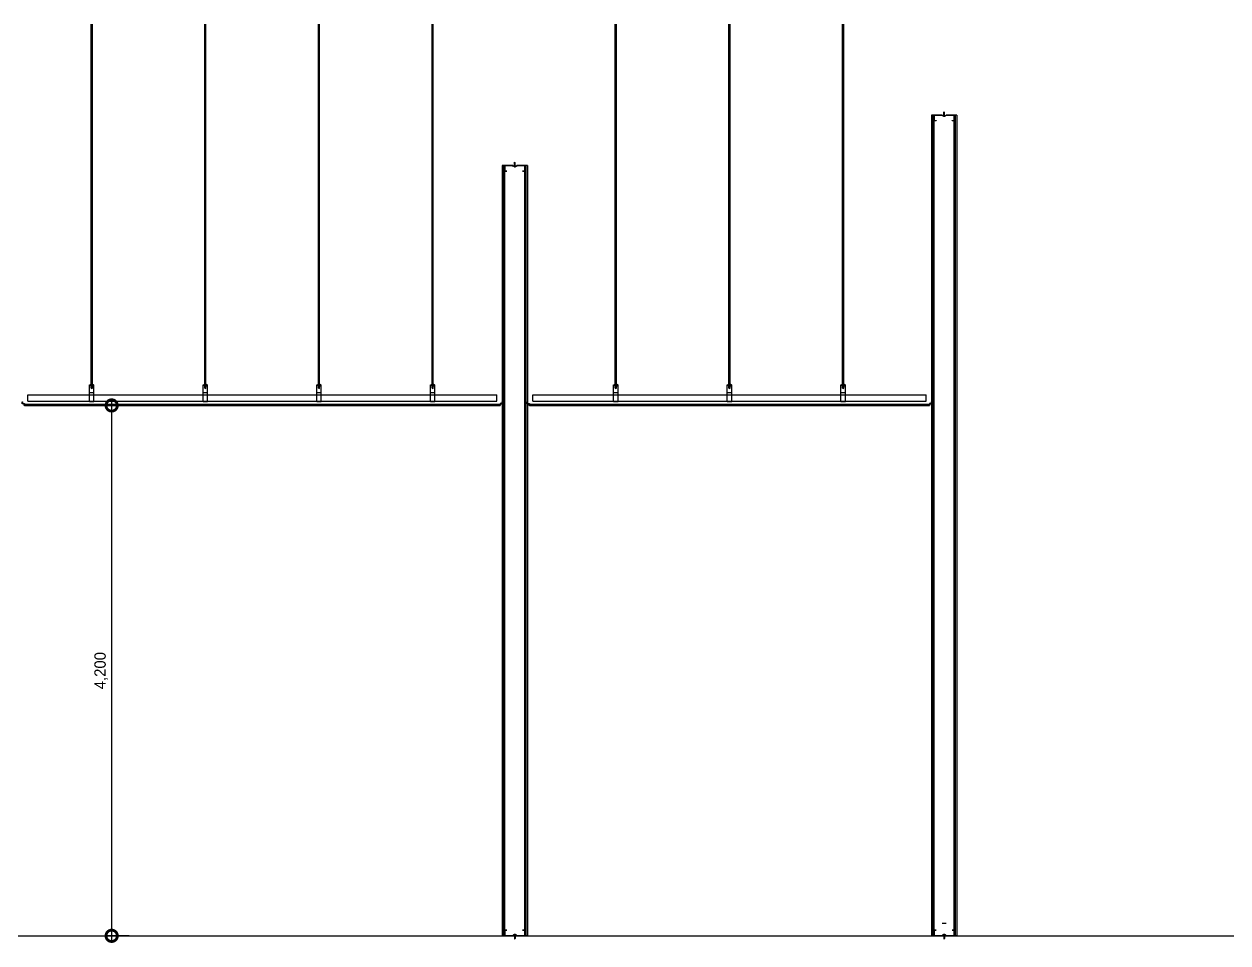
# Model space of a CAD drawing. Header units: millimetres. Extents: x 19868 to 801382, y -4805 to 85279.
# Drawn here: x 765502 to 775035, y 52623 to 59899 of the extents above; entities that cross this region are included whole.
import ezdxf

# ---------------------------------------------------------------- set-up
doc = ezdxf.new("R2010")
doc.units = ezdxf.units.MM
doc.header["$LTSCALE"] = 250
doc.layers.get('Defpoints').update_dxf_attribs({"color": 151})
for name, color, linetype in [('8입면선', 8, 'Continuous'), ('A-CEIL', 8, 'Continuous'), ('A-CEIL_EL', 8, 'Continuous'), ('A-FIN', 6, 'Continuous'), ('A-WALL-D', 7, 'Continuous'), ('GAGAM-DT', 7, 'Continuous'), ('ISL', 251, 'Continuous'), ('MO-S', 3, 'Continuous'), ('입면', 7, 'Continuous')]:
    doc.layers.add(name, color=color, linetype=linetype)
doc.layers.add('CK', color=221, linetype='Continuous', plot=False)
doc.styles.add('Gdim', font='')
doc.styles.get('Gdim').set_extended_font_data('Dotum')
doc.dimstyles.new('Gdim50', dxfattribs={"dimscale": 30, "dimtxt": 3, "dimasz": 6, "dimexe": 1.5, "dimexo": 2, "dimgap": 1, "dimtad": 1, "dimdec": 0, "dimzin": 0, "dimdsep": 46, "dimlunit": 6, "dimtxsty": 'Gdim', "dimblk": 'DOTSMALL', "dimcen": 1.5, "dimdle": 1.5, "dimclrd": 256, "dimclre": 256, "dimclrt": 256, "dimazin": 0, "dimtfac": 1, "dimtdec": 0, "dimtix": 1, "dimtmove": 2, "dimatfit": 3, "dimldrblk": 'DOTSMALL', "dimfxl": 1.5, "dimtolj": 1, "dimtzin": 0, "dimlwd": -1, "dimlwe": -1, "dimarcsym": 1})

# ---------------------------------------------------------------- blocks, each defined once
blk = doc.blocks.new('*U113')
at = {"layer": '8입면선', "color": 8}
for p, q in [((3316397.6, 472011.4), (3316397.6, 478111.4)), ((3316577.6, 472011.4), (3316577.6, 478111.4))]:
    blk.add_line(p, q, dxfattribs=at)
at = {"layer": 'A-WALL-D'}
for p, q in [((3316387.6, 478111.4), (3316387.6, 472011.4)), ((3316407.6, 478111.4), (3316387.6, 478111.4)), ((3316407.6, 472021.4), (3316407.6, 478111.4)), ((3316567.6, 472021.4), (3316567.6, 478111.4)), ((3316587.6, 478111.4), (3316567.6, 478111.4)), ((3316587.6, 478111.4), (3316587.6, 472011.4)), ((3316407.6, 472011.4), (3316387.6, 472011.4)), ((3316587.6, 472011.4), (3316567.6, 472011.4))]:
    blk.add_line(p, q, dxfattribs=at)
at = {"layer": 'CK', "linetype": 'Continuous'}
blk.add_line((3316472.9, 472011.4), (3316502.3, 472011.4), dxfattribs=at)
at = {"layer": 'GAGAM-DT', "color": 8}
for p, q in [((3316492.7, 478105.6), (3316482.8, 478105.6)), ((3316482.8, 478105.6), (3316482.8, 478102.1)), ((3316491.2, 478100.6), (3316484.3, 478100.6)), ((3316485.3, 478105.6), (3316485.3, 478137)), ((3316490.3, 478131.5), (3316485.3, 478137)), ((3316485.3, 478105.6), (3316485.3, 478100.6)), ((3316490.3, 478105.6), (3316490.3, 478131.5)), ((3316490.3, 478105.6), (3316490.3, 478100.6)), ((3316492.7, 478105.6), (3316492.7, 478102.1)), ((3316482.8, 472017.2), (3316482.8, 472020.7)), ((3316492.7, 472017.2), (3316482.8, 472017.2)), ((3316491.2, 472022.2), (3316484.3, 472022.2)), ((3316485.3, 472017.2), (3316485.3, 472022.2)), ((3316485.3, 472017.2), (3316485.3, 471985.8)), ((3316490.3, 471991.3), (3316485.3, 471985.8)), ((3316490.3, 472017.2), (3316490.3, 472022.2)), ((3316490.3, 472017.2), (3316490.3, 471991.3)), ((3316492.7, 472017.2), (3316492.7, 472020.7))]:
    blk.add_line(p, q, dxfattribs=at)
for centre, start, end in [((3316484.3, 478102.1), 180, 270), ((3316491.2, 478102.1), 270, 0), ((3316484.3, 472020.7), 90, 180), ((3316491.2, 472020.7), 0, 90)]:
    blk.add_arc(centre, 1.51, start, end, dxfattribs=at)
at = {"layer": '입면', "color": 6}
for p, q in [((3316407.6, 478066.4), (3316407.6, 478111.4)), ((3316407.6, 478111.4), (3316472.9, 478111.4)), ((3316472.4, 478110.2), (3316408.8, 478110.2)), ((3316408.8, 478110.2), (3316408.8, 478067.6)), ((3316477.4, 478104.4), (3316472.4, 478110.2)), ((3316472.9, 478111.4), (3316477.9, 478105.6)), ((3316497.8, 478104.4), (3316477.4, 478104.4)), ((3316477.9, 478105.6), (3316497.3, 478105.6)), ((3316497.3, 478105.6), (3316502.3, 478111.4)), ((3316502.8, 478110.2), (3316497.8, 478104.4)), ((3316502.3, 478111.4), (3316567.6, 478111.4)), ((3316566.4, 478110.2), (3316502.8, 478110.2)), ((3316566.4, 478067.6), (3316566.4, 478110.2)), ((3316567.6, 478111.4), (3316567.6, 478066.4)), ((3316425.4, 478066.4), (3316407.6, 478066.4)), ((3316408.8, 478067.6), (3316425.4, 478067.6)), ((3316425.4, 478067.6), (3316425.4, 478066.4)), ((3316549.8, 478066.4), (3316549.8, 478067.6)), ((3316549.8, 478067.6), (3316566.4, 478067.6)), ((3316567.6, 478066.4), (3316549.8, 478066.4)), ((3316425.4, 472056.4), (3316407.6, 472056.4)), ((3316407.6, 472056.4), (3316407.6, 472011.4)), ((3316407.6, 472011.4), (3316472.9, 472011.4)), ((3316408.8, 472012.6), (3316408.8, 472055.2)), ((3316408.8, 472055.2), (3316425.4, 472055.2)), ((3316472.4, 472012.6), (3316408.8, 472012.6)), ((3316425.4, 472055.2), (3316425.4, 472056.4)), ((3316477.4, 472018.5), (3316472.4, 472012.6)), ((3316472.9, 472011.4), (3316477.9, 472017.3)), ((3316497.8, 472018.5), (3316477.4, 472018.5)), ((3316477.9, 472017.3), (3316497.3, 472017.3)), ((3316497.3, 472017.3), (3316502.3, 472011.4)), ((3316502.8, 472012.6), (3316497.8, 472018.5)), ((3316502.3, 472011.4), (3316567.6, 472011.4)), ((3316566.4, 472012.6), (3316502.8, 472012.6)), ((3316567.6, 472056.4), (3316549.8, 472056.4)), ((3316549.8, 472056.4), (3316549.8, 472055.2)), ((3316549.8, 472055.2), (3316566.4, 472055.2)), ((3316566.4, 472055.2), (3316566.4, 472012.6)), ((3316567.6, 472011.4), (3316567.6, 472056.4))]:
    blk.add_line(p, q, dxfattribs=at)
blk = doc.blocks.new('_DotSmall')
at = {"color": 0, "linetype": 'ByBlock', "const_width": 0.5}
blk.add_lwpolyline([(-0.0625, 0, 1), (0.0625, 0, 1)], format="xyb", close=True, dxfattribs=at)
blk = doc.blocks.new('*D169')
at = {"layer": 'CK', "transparency": 16777216}
for p, q in [((766195.8, 52633.9), (766195.8, 56923.9)), ((766334.1, 56878.9), (766150.8, 56878.9)), ((766334.1, 52678.9), (766150.8, 52678.9))]:
    blk.add_line(p, q, dxfattribs=at)
at = {"layer": 'Defpoints', "color": 0, "transparency": 16777216}
for p in [(766195.8, 56878.9), (766394.1, 56878.9), (766394.1, 52678.9)]:
    blk.add_point(p, dxfattribs=at)
at = {"layer": 'CK', "transparency": 16777216, "xscale": 180, "yscale": 180, "zscale": 180}
for p, rotation in [((766195.8, 56878.9), 90), ((766195.8, 52678.9), 270)]:
    blk.add_blockref('_DotSmall', p, dxfattribs=dict(at, rotation=rotation))
at = {"layer": 'CK', "transparency": 16777216, "insert": (766112.1, 54778.9), "char_height": 90, "attachment_point": 5, "rotation": 90, "style": 'Gdim'}
blk.add_mtext('\\A1;4,200', dxfattribs=at)
blk = doc.blocks.new('*U190')
at = {"layer": '8입면선', "color": 8}
for p, q in [((3316397.6, 471911.4), (3316397.6, 478411.4)), ((3316577.6, 471911.4), (3316577.6, 478411.4))]:
    blk.add_line(p, q, dxfattribs=at)
at = {"layer": 'A-WALL-D'}
for p, q in [((3316387.6, 478411.4), (3316387.6, 471911.4)), ((3316407.6, 478411.4), (3316387.6, 478411.4)), ((3316407.6, 471921.4), (3316407.6, 478411.4)), ((3316567.6, 471921.4), (3316567.6, 478411.4)), ((3316587.6, 478411.4), (3316567.6, 478411.4)), ((3316587.6, 478411.4), (3316587.6, 471911.4)), ((3316407.6, 471911.4), (3316387.6, 471911.4)), ((3316587.6, 471911.4), (3316567.6, 471911.4))]:
    blk.add_line(p, q, dxfattribs=at)
at = {"layer": 'CK', "linetype": 'Continuous'}
blk.add_line((3316472.9, 472011.4), (3316502.3, 472011.4), dxfattribs=at)
at = {"layer": 'GAGAM-DT', "color": 8}
for p, q in [((3316492.7, 478405.6), (3316482.8, 478405.6)), ((3316482.8, 478405.6), (3316482.8, 478402.1)), ((3316491.2, 478400.6), (3316484.3, 478400.6)), ((3316485.3, 478405.6), (3316485.3, 478437)), ((3316490.3, 478431.5), (3316485.3, 478437)), ((3316485.3, 478405.6), (3316485.3, 478400.6)), ((3316490.3, 478405.6), (3316490.3, 478431.5)), ((3316490.3, 478405.6), (3316490.3, 478400.6)), ((3316492.7, 478405.6), (3316492.7, 478402.1)), ((3316482.8, 471917.3), (3316482.8, 471920.7)), ((3316492.7, 471917.3), (3316482.8, 471917.3)), ((3316491.2, 471922.3), (3316484.3, 471922.3)), ((3316485.3, 471917.3), (3316485.3, 471922.3)), ((3316485.3, 471917.3), (3316485.3, 471885.8)), ((3316490.3, 471891.3), (3316485.3, 471885.8)), ((3316490.3, 471917.3), (3316490.3, 471922.3)), ((3316490.3, 471917.3), (3316490.3, 471891.3)), ((3316492.7, 471917.3), (3316492.7, 471920.7))]:
    blk.add_line(p, q, dxfattribs=at)
for centre, start, end in [((3316484.3, 478402.1), 180, 270), ((3316491.2, 478402.1), 270, 0), ((3316484.3, 471920.7), 90, 180), ((3316491.2, 471920.7), 0, 90)]:
    blk.add_arc(centre, 1.51, start, end, dxfattribs=at)
at = {"layer": '입면', "color": 6}
for p, q in [((3316407.6, 478366.4), (3316407.6, 478411.4)), ((3316407.6, 478411.4), (3316472.9, 478411.4)), ((3316472.4, 478410.2), (3316408.8, 478410.2)), ((3316408.8, 478410.2), (3316408.8, 478367.6)), ((3316477.4, 478404.4), (3316472.4, 478410.2)), ((3316472.9, 478411.4), (3316477.9, 478405.6)), ((3316497.8, 478404.4), (3316477.4, 478404.4)), ((3316477.9, 478405.6), (3316497.3, 478405.6)), ((3316497.3, 478405.6), (3316502.3, 478411.4)), ((3316502.8, 478410.2), (3316497.8, 478404.4)), ((3316502.3, 478411.4), (3316567.6, 478411.4)), ((3316566.4, 478410.2), (3316502.8, 478410.2)), ((3316566.4, 478367.6), (3316566.4, 478410.2)), ((3316567.6, 478411.4), (3316567.6, 478366.4)), ((3316425.4, 478366.4), (3316407.6, 478366.4)), ((3316408.8, 478367.6), (3316425.4, 478367.6)), ((3316425.4, 478367.6), (3316425.4, 478366.4)), ((3316549.8, 478366.4), (3316549.8, 478367.6)), ((3316549.8, 478367.6), (3316566.4, 478367.6)), ((3316567.6, 478366.4), (3316549.8, 478366.4)), ((3316425.4, 471956.4), (3316407.6, 471956.4)), ((3316407.6, 471956.4), (3316407.6, 471911.4)), ((3316407.6, 471911.4), (3316472.9, 471911.4)), ((3316408.8, 471912.6), (3316408.8, 471955.2)), ((3316408.8, 471955.2), (3316425.4, 471955.2)), ((3316472.4, 471912.6), (3316408.8, 471912.6)), ((3316425.4, 471955.2), (3316425.4, 471956.4)), ((3316477.4, 471918.5), (3316472.4, 471912.6)), ((3316472.9, 471911.4), (3316477.9, 471917.3)), ((3316497.8, 471918.5), (3316477.4, 471918.5)), ((3316477.9, 471917.3), (3316497.3, 471917.3)), ((3316497.3, 471917.3), (3316502.3, 471911.4)), ((3316502.8, 471912.6), (3316497.8, 471918.5)), ((3316502.3, 471911.4), (3316567.6, 471911.4)), ((3316566.4, 471912.6), (3316502.8, 471912.6)), ((3316567.6, 471956.4), (3316549.8, 471956.4)), ((3316549.8, 471956.4), (3316549.8, 471955.2)), ((3316549.8, 471955.2), (3316566.4, 471955.2)), ((3316566.4, 471955.2), (3316566.4, 471912.6)), ((3316567.6, 471911.4), (3316567.6, 471956.4))]:
    blk.add_line(p, q, dxfattribs=at)

msp = doc.modelspace()

# ---------------------------------------------------------------- linework, layer by layer
at = {"layer": 'A-CEIL'}
for p, q in [((765511.3, 56888.9, 0), (769265.1, 56888.9, 0)), ((765511.3, 56878.9, 0), (769265.1, 56878.9, 0)), ((769511.3, 56888.9, 0), (772665.1, 56888.9, 0)), ((769511.3, 56878.9, 0), (772665.1, 56878.9, 0))]:
    msp.add_line(p, q, dxfattribs=at)
at = {"layer": 'A-CEIL_EL'}
for p, q in [((766033.7, 57014.7, 0), (766033.7, 59898.9, 0)), ((766042.7, 57014.7, 0), (766042.7, 59898.9, 0)), ((766933.7, 57014.7, 0), (766933.7, 59898.9, 0)), ((766942.7, 57014.7, 0), (766942.7, 59898.9, 0)), ((767833.7, 57014.7, 0), (767833.7, 59898.9, 0)), ((767842.7, 57014.7, 0), (767842.7, 59898.9, 0)), ((768733.7, 57014.7, 0), (768733.7, 59898.9, 0)), ((768742.7, 57014.7, 0), (768742.7, 59898.9, 0)), ((770183.7, 57014.7, 0), (770183.7, 59898.9, 0)), ((770192.7, 57014.7, 0), (770192.7, 59898.9, 0)), ((771083.7, 57014.7, 0), (771083.7, 59898.9, 0)), ((771092.7, 57014.7, 0), (771092.7, 59898.9, 0)), ((771983.7, 57014.7, 0), (771983.7, 59898.9, 0)), ((771992.7, 57014.7, 0), (771992.7, 59898.9, 0)), ((766020.7, 56910.7, 0), (766020.7, 57041.9, 0)), ((766020.7, 57041.9, 0), (766055.7, 57041.9, 0)), ((766020.7, 57040.7, 0), (766055.7, 57040.7, 0)), ((766024.7, 57043.4, 0), (766051.7, 57043.4, 0)), ((766024.7, 57043.4, 0), (766024.7, 57041.9, 0)), ((766024.7, 57040.7, 0), (766024.7, 57039.2, 0)), ((766024.7, 57039.2, 0), (766051.7, 57039.2, 0)), ((766028.7, 57048.4, 0), (766047.7, 57048.4, 0)), ((766028.7, 57048.4, 0), (766028.7, 57043.4, 0)), ((766028.7, 57039.2, 0), (766028.7, 57034.2, 0)), ((766028.7, 57034.2, 0), (766047.7, 57034.2, 0)), ((766033.7, 57014.7, 0), (766033.7, 57034.2, 0)), ((766042.7, 57014.7, 0), (766042.7, 57034.2, 0)), ((766047.7, 57048.4, 0), (766047.7, 57043.4, 0)), ((766047.7, 57039.2, 0), (766047.7, 57034.2, 0)), ((766051.7, 57043.4, 0), (766051.7, 57041.9, 0)), ((766051.7, 57040.7, 0), (766051.7, 57039.2, 0)), ((766055.7, 56910.7, 0), (766055.7, 57041.9, 0)), ((766920.7, 56910.7, 0), (766920.7, 57041.9, 0)), ((766920.7, 57041.9, 0), (766955.7, 57041.9, 0)), ((766920.7, 57040.7, 0), (766955.7, 57040.7, 0)), ((766924.7, 57043.4, 0), (766951.7, 57043.4, 0)), ((766924.7, 57043.4, 0), (766924.7, 57041.9, 0)), ((766924.7, 57040.7, 0), (766924.7, 57039.2, 0)), ((766924.7, 57039.2, 0), (766951.7, 57039.2, 0)), ((766928.7, 57048.4, 0), (766947.7, 57048.4, 0)), ((766928.7, 57048.4, 0), (766928.7, 57043.4, 0)), ((766928.7, 57039.2, 0), (766928.7, 57034.2, 0)), ((766928.7, 57034.2, 0), (766947.7, 57034.2, 0)), ((766933.7, 57014.7, 0), (766933.7, 57034.2, 0)), ((766942.7, 57014.7, 0), (766942.7, 57034.2, 0)), ((766947.7, 57048.4, 0), (766947.7, 57043.4, 0)), ((766947.7, 57039.2, 0), (766947.7, 57034.2, 0)), ((766951.7, 57043.4, 0), (766951.7, 57041.9, 0)), ((766951.7, 57040.7, 0), (766951.7, 57039.2, 0)), ((766955.7, 56910.7, 0), (766955.7, 57041.9, 0)), ((767820.7, 56910.7, 0), (767820.7, 57041.9, 0)), ((767820.7, 57041.9, 0), (767855.7, 57041.9, 0)), ((767820.7, 57040.7, 0), (767855.7, 57040.7, 0)), ((767824.7, 57043.4, 0), (767851.7, 57043.4, 0)), ((767824.7, 57043.4, 0), (767824.7, 57041.9, 0)), ((767824.7, 57040.7, 0), (767824.7, 57039.2, 0)), ((767824.7, 57039.2, 0), (767851.7, 57039.2, 0)), ((767828.7, 57048.4, 0), (767847.7, 57048.4, 0)), ((767828.7, 57048.4, 0), (767828.7, 57043.4, 0)), ((767828.7, 57039.2, 0), (767828.7, 57034.2, 0)), ((767828.7, 57034.2, 0), (767847.7, 57034.2, 0)), ((767833.7, 57014.7, 0), (767833.7, 57034.2, 0)), ((767842.7, 57014.7, 0), (767842.7, 57034.2, 0)), ((767847.7, 57048.4, 0), (767847.7, 57043.4, 0)), ((767847.7, 57039.2, 0), (767847.7, 57034.2, 0)), ((767851.7, 57043.4, 0), (767851.7, 57041.9, 0)), ((767851.7, 57040.7, 0), (767851.7, 57039.2, 0)), ((767855.7, 56910.7, 0), (767855.7, 57041.9, 0)), ((768720.7, 56910.7, 0), (768720.7, 57041.9, 0)), ((768720.7, 57041.9, 0), (768755.7, 57041.9, 0)), ((768720.7, 57040.7, 0), (768755.7, 57040.7, 0)), ((768724.7, 57043.4, 0), (768751.7, 57043.4, 0)), ((768724.7, 57043.4, 0), (768724.7, 57041.9, 0)), ((768724.7, 57040.7, 0), (768724.7, 57039.2, 0)), ((768724.7, 57039.2, 0), (768751.7, 57039.2, 0)), ((768728.7, 57048.4, 0), (768747.7, 57048.4, 0)), ((768728.7, 57048.4, 0), (768728.7, 57043.4, 0)), ((768728.7, 57039.2, 0), (768728.7, 57034.2, 0)), ((768728.7, 57034.2, 0), (768747.7, 57034.2, 0)), ((768733.7, 57014.7, 0), (768733.7, 57034.2, 0)), ((768742.7, 57014.7, 0), (768742.7, 57034.2, 0)), ((768747.7, 57048.4, 0), (768747.7, 57043.4, 0)), ((768747.7, 57039.2, 0), (768747.7, 57034.2, 0)), ((768751.7, 57043.4, 0), (768751.7, 57041.9, 0)), ((768751.7, 57040.7, 0), (768751.7, 57039.2, 0)), ((768755.7, 56910.7, 0), (768755.7, 57041.9, 0)), ((770170.7, 56910.7, 0), (770170.7, 57041.9, 0)), ((770170.7, 57041.9, 0), (770205.7, 57041.9, 0)), ((770170.7, 57040.7, 0), (770205.7, 57040.7, 0)), ((770174.7, 57043.4, 0), (770201.7, 57043.4, 0)), ((770174.7, 57043.4, 0), (770174.7, 57041.9, 0)), ((770174.7, 57040.7, 0), (770174.7, 57039.2, 0)), ((770174.7, 57039.2, 0), (770201.7, 57039.2, 0)), ((770178.7, 57048.4, 0), (770197.7, 57048.4, 0)), ((770178.7, 57048.4, 0), (770178.7, 57043.4, 0)), ((770178.7, 57039.2, 0), (770178.7, 57034.2, 0)), ((770178.7, 57034.2, 0), (770197.7, 57034.2, 0)), ((770183.7, 57014.7, 0), (770183.7, 57034.2, 0)), ((770192.7, 57014.7, 0), (770192.7, 57034.2, 0)), ((770197.7, 57048.4, 0), (770197.7, 57043.4, 0)), ((770197.7, 57039.2, 0), (770197.7, 57034.2, 0)), ((770201.7, 57043.4, 0), (770201.7, 57041.9, 0)), ((770201.7, 57040.7, 0), (770201.7, 57039.2, 0)), ((770205.7, 56910.7, 0), (770205.7, 57041.9, 0)), ((771070.7, 56910.7, 0), (771070.7, 57041.9, 0)), ((771070.7, 57041.9, 0), (771105.7, 57041.9, 0)), ((771070.7, 57040.7, 0), (771105.7, 57040.7, 0)), ((771074.7, 57043.4, 0), (771101.7, 57043.4, 0)), ((771074.7, 57043.4, 0), (771074.7, 57041.9, 0)), ((771074.7, 57040.7, 0), (771074.7, 57039.2, 0)), ((771074.7, 57039.2, 0), (771101.7, 57039.2, 0)), ((771078.7, 57048.4, 0), (771097.7, 57048.4, 0)), ((771078.7, 57048.4, 0), (771078.7, 57043.4, 0)), ((771078.7, 57039.2, 0), (771078.7, 57034.2, 0)), ((771078.7, 57034.2, 0), (771097.7, 57034.2, 0)), ((771083.7, 57014.7, 0), (771083.7, 57034.2, 0)), ((771092.7, 57014.7, 0), (771092.7, 57034.2, 0)), ((771097.7, 57048.4, 0), (771097.7, 57043.4, 0)), ((771097.7, 57039.2, 0), (771097.7, 57034.2, 0)), ((771101.7, 57043.4, 0), (771101.7, 57041.9, 0)), ((771101.7, 57040.7, 0), (771101.7, 57039.2, 0)), ((771105.7, 56910.7, 0), (771105.7, 57041.9, 0)), ((771970.7, 56910.7, 0), (771970.7, 57041.9, 0)), ((771970.7, 57041.9, 0), (772005.7, 57041.9, 0)), ((771970.7, 57040.7, 0), (772005.7, 57040.7, 0)), ((771974.7, 57043.4, 0), (772001.7, 57043.4, 0)), ((771974.7, 57043.4, 0), (771974.7, 57041.9, 0)), ((771974.7, 57040.7, 0), (771974.7, 57039.2, 0)), ((771974.7, 57039.2, 0), (772001.7, 57039.2, 0)), ((771978.7, 57048.4, 0), (771997.7, 57048.4, 0)), ((771978.7, 57048.4, 0), (771978.7, 57043.4, 0)), ((771978.7, 57039.2, 0), (771978.7, 57034.2, 0)), ((771978.7, 57034.2, 0), (771997.7, 57034.2, 0)), ((771983.7, 57014.7, 0), (771983.7, 57034.2, 0)), ((771992.7, 57014.7, 0), (771992.7, 57034.2, 0)), ((771997.7, 57048.4, 0), (771997.7, 57043.4, 0)), ((771997.7, 57039.2, 0), (771997.7, 57034.2, 0)), ((772001.7, 57043.4, 0), (772001.7, 57041.9, 0)), ((772001.7, 57040.7, 0), (772001.7, 57039.2, 0)), ((772005.7, 56910.7, 0), (772005.7, 57041.9, 0)), ((765531.2, 56961.9), (769245.2, 56961.9)), ((765531.2, 56911.9), (765531.2, 56961.9)), ((766020.7, 56982.4, 0), (766055.7, 56982.4, 0)), ((766020.7, 56961.9, 0), (766055.7, 56961.9, 0)), ((766920.7, 56982.4, 0), (766955.7, 56982.4, 0)), ((766920.7, 56961.9, 0), (766955.7, 56961.9, 0)), ((767820.7, 56982.4, 0), (767855.7, 56982.4, 0)), ((767820.7, 56961.9, 0), (767855.7, 56961.9, 0)), ((768720.7, 56982.4, 0), (768755.7, 56982.4, 0)), ((768720.7, 56961.9, 0), (768755.7, 56961.9, 0)), ((769245.2, 56911.9), (769245.2, 56961.9)), ((769531.2, 56961.9), (772645.2, 56961.9)), ((769531.2, 56911.9), (769531.2, 56961.9)), ((770170.7, 56982.4, 0), (770205.7, 56982.4, 0)), ((770170.7, 56961.9, 0), (770205.7, 56961.9, 0)), ((771070.7, 56982.4, 0), (771105.7, 56982.4, 0)), ((771070.7, 56961.9, 0), (771105.7, 56961.9, 0)), ((771970.7, 56982.4, 0), (772005.7, 56982.4, 0)), ((771970.7, 56961.9, 0), (772005.7, 56961.9, 0)), ((772645.2, 56911.9), (772645.2, 56961.9)), ((765531.2, 56911.9), (769245.2, 56911.9)), ((766020.7, 56911.9, 0), (766055.7, 56911.9, 0)), ((766020.7, 56910.7, 0), (766055.7, 56910.7, 0)), ((766920.7, 56911.9, 0), (766955.7, 56911.9, 0)), ((766920.7, 56910.7, 0), (766955.7, 56910.7, 0)), ((767820.7, 56911.9, 0), (767855.7, 56911.9, 0)), ((767820.7, 56910.7, 0), (767855.7, 56910.7, 0)), ((768720.7, 56911.9, 0), (768755.7, 56911.9, 0)), ((768720.7, 56910.7, 0), (768755.7, 56910.7, 0)), ((769531.2, 56911.9), (772645.2, 56911.9)), ((770170.7, 56911.9, 0), (770205.7, 56911.9, 0)), ((770170.7, 56910.7, 0), (770205.7, 56910.7, 0)), ((771070.7, 56911.9, 0), (771105.7, 56911.9, 0)), ((771070.7, 56910.7, 0), (771105.7, 56910.7, 0)), ((771970.7, 56911.9, 0), (772005.7, 56911.9, 0)), ((771970.7, 56910.7, 0), (772005.7, 56910.7, 0))]:
    msp.add_line(p, q, dxfattribs=at)
for centre in [(766038.2, 57026.3, 0), (766938.2, 57026.3, 0), (767838.2, 57026.3, 0), (768738.2, 57026.3, 0), (770188.2, 57026.3, 0), (771088.2, 57026.3, 0), (771988.2, 57026.3, 0)]:
    msp.add_arc(centre, 12.4, 248.71498, 291.28502, dxfattribs=at)
at = {"layer": 'A-FIN'}
msp.add_line((753988.2, 52678.9), (784788.2, 52678.9), dxfattribs=at)
at = {"layer": 'ISL'}
for p, q in [((765511.3, 56878.9), (765511.3, 56888.9)), ((769265.1, 56878.9), (769265.1, 56888.9)), ((769511.3, 56878.9), (769511.3, 56888.9)), ((772665.1, 56878.9), (772665.1, 56888.9))]:
    msp.add_line(p, q, dxfattribs=at)
at = {"layer": 'MO-S'}
for p, q in [((769283.4, 56900.1), (769291.5, 56900.1)), ((769493, 56900.1), (769484.9, 56900.1)), ((772683.4, 56900.1), (772691.5, 56900.1))]:
    msp.add_line(p, q, dxfattribs=at)
for points in [[(765488.2, 56907.7), (765489.4, 56907.7), (765489.4, 56893.9), (765504.4, 56893.9), (765504.4, 56878.9), (765518.2, 56878.9), (765518.2, 56877.7), (765503.2, 56877.7), (765503.2, 56892.7), (765488.2, 56892.7)], [(769288.2, 56907.7), (769287, 56907.7), (769287, 56893.9), (769272, 56893.9), (769272, 56878.9), (769258.2, 56878.9), (769258.2, 56877.7), (769273.2, 56877.7), (769273.2, 56892.7), (769288.2, 56892.7)], [(769488.2, 56907.7), (769489.4, 56907.7), (769489.4, 56893.9), (769504.4, 56893.9), (769504.4, 56878.9), (769518.2, 56878.9), (769518.2, 56877.7), (769503.2, 56877.7), (769503.2, 56892.7), (769488.2, 56892.7)], [(772688.2, 56907.7), (772687, 56907.7), (772687, 56893.9), (772672, 56893.9), (772672, 56878.9), (772658.2, 56878.9), (772658.2, 56877.7), (772673.2, 56877.7), (772673.2, 56892.7), (772688.2, 56892.7)]]:
    msp.add_lwpolyline(points, close=True, dxfattribs=at)

# ---------------------------------------------------------------- block references
at = {"layer": 'A-WALL-D'}
for name, p in [('*U190', (-2543699.4, -419232.5)), ('*U113', (-2547099.4, -419332.5))]:
    msp.add_blockref(name, p, dxfattribs=at)

# ---------------------------------------------------------------- dimensions: what is measured, and where the dimension line sits
at = {"layer": 'CK'}
dim = msp.add_linear_dim(base=(766195.8, 56878.9), p1=(766394.1, 52678.9), p2=(766394.1, 56878.9), angle=90, dimstyle='Gdim50', dxfattribs=at)
dim.commit()
dim.dimension.update_dxf_attribs({"geometry": '*D169', "text_midpoint": (766112.1, 54778.9)})

doc.saveas('drawing.dxf')
